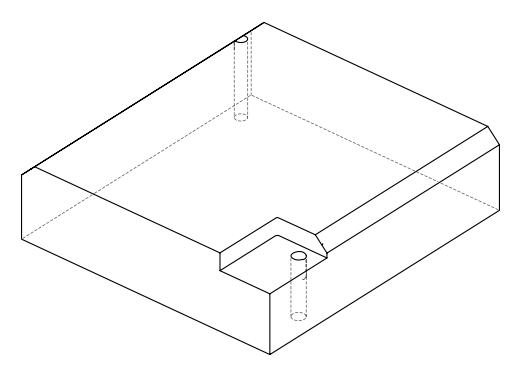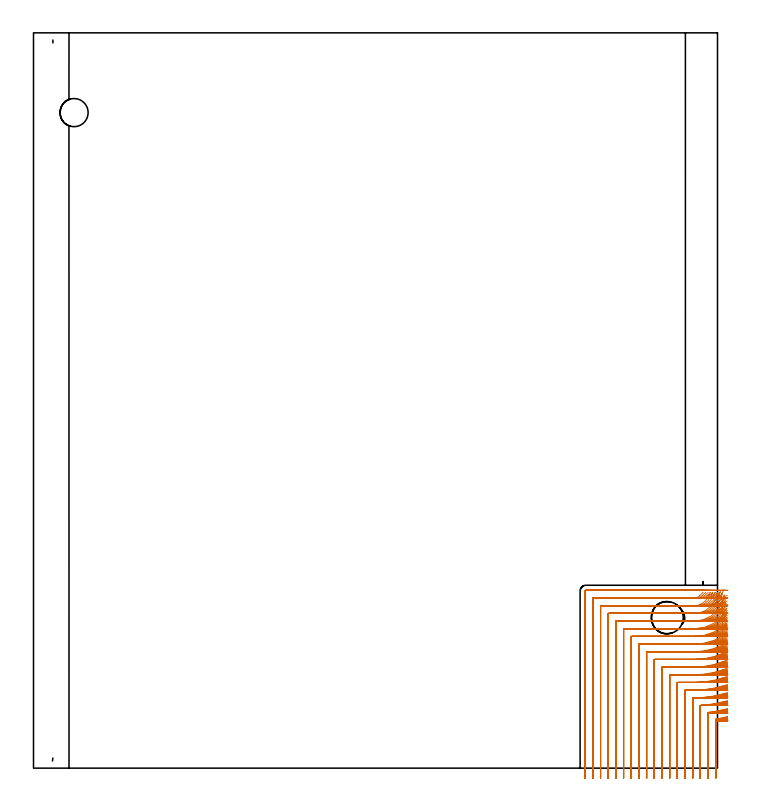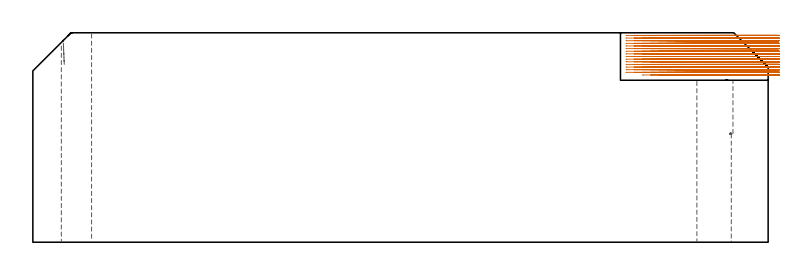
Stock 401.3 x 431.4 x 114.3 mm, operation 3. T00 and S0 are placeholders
(PLAN: 11 operations, 8 tool changes, 134.3 min)
(1 AREA_MILL | FG_CHAMFER_SURFACE | UGT0205_001 | 27.85 min | 93337 mm3)
(2 AREA_MILL_1 | FG_CHAMFER_SURFACE_1 | UGT0205_001 | 18.47 min | 58631 mm3)
(3 MILL_CORNER_NOTCH_RECTANGULAR | CORNER_NOTCH_RECTANGULAR | NXT0201_008 | Follow Part, ap 1.5, ae 75% | 83.98 min | 222568 mm3)
(4 MILL_SLOT_ROUND_PART | SLOT_PARTIAL_ROUND | NXT0201_013 | Follow Part, ap 2.5, ae 75% | 2.01 min | 8068 mm3)
(5 SPOT_DRILL | STEP1HOLE | NXT0321_9005460120000 | 0.03 min | 19 mm3)
(6 SPOT_DRILL_1 | STEP1HOLE_1 | NXT0321_9005460120000 | 0.05 min | 0 mm3)
(7 DRILL_BLIND_HOLE_INTO_CENTER | STEP1HOLE | NXT0301_038 | 0.05 min | 304 mm3)
(8 GUN_DRILL_THROUGH_HOLE | STEP1HOLE | UGT0307_002 | 0.55 min | 2939 mm3)
(9 SPADE_DRILL_TO_ENLARGE_THROUGH_HOLE | STEP1HOLE | UGT0306_007 | 0.49 min | 21007 mm3)
(10 DRILL_THROUGH_HOLE_INTO_CENTER | STEP1HOLE_1 | NXT0301_065 | 0.38 min | 4066 mm3)
(11 DRILL_TO_ENLARGE_THROUGH_HOLE | STEP1HOLE_1 | UGT0301_256 | 0.4 min | 12518 mm3)
(TOOL UGT0205_001 | Chamfer Mill 20 x 3 x 45 deg. | D20 FL50 Z2)
(TOOL NXT0201_008 | ENDMILL 6mm [2P460-0600-NA 1630] | D6 FL26 Z6)
(TOOL NXT0201_013 | ENDMILL 10mm | D10 FL30 Z4)
(TOOL NXT0321_9005460120000 | NC Spot Drill, 142deg, 12mm, Carbide, Uncoated | D12 PA142 FL30 Z2)
(TOOL NXT0301_038 | Carbide Drill 6.7mm [860.1-0670-034A1-MM 2214] | D6.7 PA140 FL53 Z2)
(TOOL UGT0307_002 | Gun Drill 6 mm | D6 PA130 FL24 Z1)
(TOOL UGT0306_007 | Spade Drill 16.5mm | D16.5 PA132 FL10 Z2)
(TOOL NXT0301_065 | Carbide Drill 9.4mm [860.1-0940-075A1-MM 2214] | D9.4 PA140 FL98 Z2)
(TOOL UGT0301_256 | Twist Drill 18.8 mm | D18.8 PA118 FL135 Z2)
(OP 3 MILL_CORNER_NOTCH_RECTANGULAR, part 1 of 2)
G17 G21 G94 G90
T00 M6
G54
G17 G0 G90 X407.228 Y30.296 S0 M3
G43 Z124.3 H1
Z112.861
G94 G1 X404.3 Y29.642 F250.
G2 X400.445 Y28.884 R76.5 F500.
G3 X400.2 Y28.594 R0.3
G1 Y-3.
Y-6. F250.
G0 Z124.3
X407.218 Y34.956
Z112.861
G1 X404.3 Y34.26
G2 X395.96 Y32.785 R72. F500.
G3 X395.7 Y32.493 R0.3
G1 Y-3.
Y-6. F250.
G0 Z124.3
X407.207 Y39.637
Z112.861
G1 X404.3 Y38.895
G2 X391.478 Y36.911 R67.5 F500.
G3 X391.2 Y36.616 R0.3
G1 Y-3.
Y-6. F250.
G0 Z124.3
X407.193 Y44.345
Z112.861
G1 X404.3 Y43.55
G2 X387.613 Y41.3 R63. F500.
G1 X386.995
G3 X386.7 Y41.005 R0.3
G1 Y-3.
Y-6. F250.
G0 Z124.3
X407.175 Y49.086
Z112.861
G1 X404.3 Y48.23
G2 X387.613 Y45.8 R58.5 F500.
G1 X382.495
G3 X382.2 Y45.505 R0.3
G1 Y-3.
Y-6. F250.
G0 Z124.3
X407.153 Y53.87
Z112.861
G1 X404.3 Y52.943
G2 X387.613 Y50.3 R54. F500.
G1 X377.996
G3 X377.7 Y50.004 R0.3
G1 Y-3.
Y-6. F250.
G0 Z124.3
X407.124 Y58.709
Z112.861
G1 X404.3 Y57.697
G2 X387.613 Y54.8 R49.5 F500.
G1 X373.496
G3 X373.2 Y54.504 R0.3
G1 Y-3.
Y-6. F250.
G0 Z124.3
X407.086 Y63.621
Z112.861
G1 X404.3 Y62.508
G2 X387.613 Y59.3 R45. F500.
G1 X368.996
G3 X368.7 Y59.004 R0.3
G1 Y-3.
Y-6. F250.
G0 Z124.3
X407.034 Y68.633
Z112.861
G1 X404.3 Y67.397
G2 X387.613 Y63.8 R40.5 F500.
G1 X364.496
G3 X364.2 Y63.504 R0.3
G1 Y-3.
Y-6. F250.
G0 Z124.3
X406.958 Y73.791
Z112.861
G1 X404.3 Y72.401
G2 X387.613 Y68.3 R36. F500.
G1 X359.996
G3 X359.7 Y68.004 R0.3
G1 Y-3.
Y-6. F250.
G0 Z124.3
X406.844 Y79.172
Z112.861
G1 X404.3 Y77.583
G2 X387.613 Y72.8 R31.5 F500.
G1 X355.496
G3 X355.2 Y72.504 R0.3
G1 Y-3.
Y-6. F250.
G0 Z124.3
X406.658 Y84.928
Z112.861
G1 X404.3 Y83.074
G2 X387.613 Y77.3 R27. F500.
G1 X350.997
G3 X350.7 Y77.003 R0.3
G1 Y-3.
Y-6. F250.
G0 Z124.3
X406.312 Y91.432
Z112.861
G1 X404.3 Y89.207
G2 X387.613 Y81.8 R22.5 F500.
G1 X346.497
G3 X346.2 Y81.503 R0.3
G1 Y-3.
Y-6. F250.
G0 Z124.3
X405.42 Y100.309
Z112.861
G1 X404.291 Y97.529
G2 X387.613 Y86.3 R18. F500.
G1 X341.997
G3 X341.7 Y86.003 R0.3
G1 Y-3.
Y-6. F250.
G0 Z124.3
X401.396 Y103.165
Z112.861
G1 X400.507 Y100.3
G2 X387.613 Y90.8 R13.5 F500.
G1 X337.497
G3 X337.2 Y90.503 R0.3
G1 Y-3.
Y-6. F250.
G0 Z124.3
X397.009 Y102.987
Z112.861
G1 X395.675 Y100.3
G2 X387.613 Y95.3 R9. F500.
G1 X332.997
G3 X332.7 Y95.003 R0.3
G1 Y-3.
Y-6. F250.
G0 Z124.3
X392.9 Y103.161
Z112.861
G1 X390.748 Y101.071
G2 X387.613 Y99.8 R4.5 F500.
G1 X328.497
G3 X328.2 Y99.503 R0.3
G1 Y-3.
Y-6. F250.
G0 Z124.3
X390.613 Y104.3
Z112.861
G1 X387.613
X323.997 F500.
G3 X323.7 Y104.003 R0.3
G1 Y-3.
Y-6. F250.
G0 Z124.3
X407.24 Y29.933
Z111.422
G1 X404.3 Y29.335
G2 X400.45 Y28.654 R76.5 F500.
G3 X400.2 Y28.363 R0.3
G1 Y-3.
Y-6. F250.
G0 Z124.3
X407.232 Y34.568
Z111.422
G1 X404.3 Y33.933
G2 X395.966 Y32.633 R72. F500.
G3 X395.7 Y32.34 R0.3
G1 Y-3.
Y-6. F250.
G0 Z124.3
X407.222 Y39.222
Z111.422
G1 X404.3 Y38.545
G2 X391.484 Y36.844 R67.5 F500.
G3 X391.2 Y36.549 R0.3
G1 Y-3.
Y-6. F250.
G0 Z124.3
X407.211 Y43.899
Z111.422
G1 X404.3 Y43.173
G2 X389.052 Y41.3 R63. F500.
G1 X386.995
G3 X386.7 Y41.005 R0.3
G1 Y-3.
Y-6. F250.
G0 Z124.3
X407.196 Y48.604
Z111.422
G1 X404.3 Y47.822
G2 X389.052 Y45.8 R58.5 F500.
G1 X382.495
G3 X382.2 Y45.505 R0.3
G1 Y-3.
Y-6. F250.
G0 Z124.3
X407.178 Y53.344
Z111.422
G1 X404.3 Y52.497
G2 X389.052 Y50.3 R54. F500.
G1 X377.996
G3 X377.7 Y50.004 R0.3
G1 Y-3.
Y-6. F250.
G0 Z124.3
X407.154 Y58.131
Z111.422
G1 X404.3 Y57.207
G2 X389.052 Y54.8 R49.5 F500.
G1 X373.496
G3 X373.2 Y54.504 R0.3
G1 Y-3.
Y-6. F250.
G0 Z124.3
X407.123 Y62.978
Z111.422
G1 X404.3 Y61.962
G2 X389.052 Y59.3 R45. F500.
G1 X368.996
G3 X368.7 Y59.004 R0.3
G1 Y-3.
Y-6. F250.
G0 Z124.3
X407.079 Y67.909
Z111.422
G1 X404.3 Y66.78
G2 X389.052 Y63.8 R40.5 F500.
G1 X364.496
G3 X364.2 Y63.504 R0.3
G1 Y-3.
Y-6. F250.
G0 Z124.3
X407.018 Y72.959
Z111.422
G1 X404.3 Y71.688
G2 X389.052 Y68.3 R36. F500.
G1 X359.996
G3 X359.7 Y68.004 R0.3
G1 Y-3.
Y-6. F250.
G0 Z124.3
X406.925 Y78.188
Z111.422
G1 X404.3 Y76.736
G2 X389.052 Y72.8 R31.5 F500.
G1 X355.496
G3 X355.2 Y72.504 R0.3
G1 Y-3.
Y-6. F250.
G0 Z124.3
X406.776 Y83.712
Z111.422
G1 X404.3 Y82.017
G2 X389.052 Y77.3 R27. F500.
G1 X350.997
G3 X350.7 Y77.003 R0.3
G1 Y-3.
Y-6. F250.
G0 Z124.3
X406.506 Y89.787
Z111.422
G1 X404.3 Y87.754
G2 X389.052 Y81.8 R22.5 F500.
G1 X346.497
G3 X346.2 Y81.503 R0.3
G1 Y-3.
Y-6. F250.
G0 Z124.3
X405.894 Y97.275
Z111.422
G1 X404.3 Y94.734
G2 X389.052 Y86.3 R18. F500.
G1 X341.997
G3 X341.7 Y86.003 R0.3
G1 Y-3.
Y-6. F250.
G0 Z124.3
X402.829 Y103.095
Z111.422
G1 X401.926 Y100.234
G2 X389.052 Y90.8 R13.5 F500.
G1 X337.497
G3 X337.2 Y90.503 R0.3
G1 Y-3.
Y-6. F250.
G0 Z124.3
X398.448 Y102.987
Z111.422
G1 X397.115 Y100.3
G2 X389.052 Y95.3 R9. F500.
G1 X332.997
G3 X332.7 Y95.003 R0.3
G1 Y-3.
Y-6. F250.
G0 Z124.3
X394.339 Y103.161
Z111.422
G1 X392.187 Y101.071
G2 X389.052 Y99.8 R4.5 F500.
G1 X328.497
G3 X328.2 Y99.503 R0.3
G1 Y-3.
Y-6. F250.
G0 Z124.3
X392.052 Y104.3
Z111.422
G1 X389.052
X323.997 F500.
G3 X323.7 Y104.003 R0.3
G1 Y-3.
Y-6. F250.
G0 Z124.3
X407.251 Y29.597
Z109.983
G1 X404.3 Y29.056
G2 X400.456 Y28.451 R76.5 F500.
G3 X400.2 Y28.16 R0.3
G1 Y-3.
Y-6. F250.
G0 Z124.3
X407.244 Y34.211
Z109.983
G1 X404.3 Y33.636
G2 X395.972 Y32.509 R72. F500.
G3 X395.7 Y32.215 R0.3
G1 Y-3.
Y-6. F250.
G0 Z124.3
X407.237 Y38.84
Z109.983
G1 X404.3 Y38.227
G2 X391.491 Y36.807 R67.5 F500.
G3 X391.2 Y36.512 R0.3
G1 Y-3.
Y-6. F250.
G0 Z124.3
X407.227 Y43.489
Z109.983
G1 X404.3 Y42.831
G2 X390.495 Y41.3 R63. F500.
G1 X386.995
G3 X386.7 Y41.005 R0.3
G1 Y-3.
Y-6. F250.
G0 Z124.3
X407.215 Y48.16
Z109.983
G1 X404.3 Y47.452
G2 X390.495 Y45.8 R58.5 F500.
G1 X382.495
G3 X382.2 Y45.505 R0.3
G1 Y-3.
Y-6. F250.
G0 Z124.3
X407.2 Y52.861
Z109.983
G1 X404.3 Y52.095
G2 X390.495 Y50.3 R54. F500.
G1 X377.996
G3 X377.7 Y50.004 R0.3
G1 Y-3.
Y-6. F250.
G0 Z124.3
X407.181 Y57.601
Z109.983
G1 X404.3 Y56.764
G2 X390.495 Y54.8 R49.5 F500.
G1 X373.496
G3 X373.2 Y54.504 R0.3
G1 Y-3.
Y-6. F250.
G0 Z124.3
X407.155 Y62.39
Z109.983
G1 X404.3 Y61.47
G2 X390.495 Y59.3 R45. F500.
G1 X368.996
G3 X368.7 Y59.004 R0.3
G1 Y-3.
Y-6. F250.
G0 Z124.3
X407.12 Y67.248
Z109.983
G1 X404.3 Y66.226
G2 X390.495 Y63.8 R40.5 F500.
G1 X364.496
G3 X364.2 Y63.504 R0.3
G1 Y-3.
Y-6. F250.
G0 Z124.3
X407.071 Y72.203
Z109.983
G1 X404.3 Y71.052
G2 X390.495 Y68.3 R36. F500.
G1 X359.996
G3 X359.7 Y68.004 R0.3
G1 Y-3.
Y-6. F250.
G0 Z124.3
X406.997 Y77.301
Z109.983
G1 X404.3 Y75.986
G2 X390.495 Y72.8 R31.5 F500.
G1 X355.496
G3 X355.2 Y72.504 R0.3
G1 Y-3.
Y-6. F250.
G0 Z124.3
X406.878 Y82.63
Z109.983
G1 X404.3 Y81.096
G2 X390.495 Y77.3 R27. F500.
G1 X350.997
G3 X350.7 Y77.003 R0.3
G1 Y-3.
Y-6. F250.
G0 Z124.3
X406.669 Y88.374
Z109.983
G1 X404.3 Y86.533
G2 X390.495 Y81.8 R22.5 F500.
G1 X346.497
G3 X346.2 Y81.503 R0.3
G1 Y-3.
Y-6. F250.
G0 Z124.3
X406.225 Y95.05
Z109.983
G1 X404.3 Y92.75
G2 X390.495 Y86.3 R18. F500.
G1 X341.997
G3 X341.7 Y86.003 R0.3
G1 Y-3.
Y-6. F250.
G0 Z124.3
X404.202 Y102.464
Z109.983
G1 X403.168 Y99.648
G2 X390.495 Y90.8 R13.5 F500.
G1 X337.497
G3 X337.2 Y90.503 R0.3
G1 Y-3.
Y-6. F250.
G0 Z124.3
X399.89 Y102.987
Z109.983
G1 X398.557 Y100.3
G2 X390.495 Y95.3 R9. F500.
G1 X332.997
G3 X332.7 Y95.003 R0.3
G1 Y-3.
Y-6. F250.
G0 Z124.3
X395.781 Y103.159
Z109.983
G1 X393.628 Y101.07
G2 X390.495 Y99.8 R4.5 F500.
G1 X328.497
G3 X328.2 Y99.503 R0.3
G1 Y-3.
Y-6. F250.
G0 Z124.3
X393.495 Y104.3
Z109.983
G1 X390.495
X323.997 F500.
G3 X323.7 Y104.003 R0.3
G1 Y-3.
Y-6. F250.
G0 Z124.3
X407.261 Y29.292
Z108.544
G1 X404.3 Y28.807
G2 X400.461 Y28.277 R76.5 F500.
G3 X400.2 Y27.985 R0.3
G1 Y-3.
Y-6. F250.
G0 Z124.3
X407.255 Y33.886
Z108.544
G1 X404.3 Y33.371
G2 X395.978 Y32.414 R72. F500.
G3 X395.7 Y32.12 R0.3
G1 Y-3.
Y-6. F250.
G0 Z124.3
X407.249 Y38.493
Z108.544
G1 X404.3 Y37.943
G2 X391.93 Y36.8 R67.5 F500.
G1 X391.495
G3 X391.2 Y36.505 R0.3
G1 Y-3.
Y-6. F250.
G0 Z124.3
X407.242 Y43.115
Z108.544
G1 X404.3 Y42.526
G2 X391.93 Y41.3 R63. F500.
G1 X386.995
G3 X386.7 Y41.005 R0.3
G1 Y-3.
Y-6. F250.
G0 Z124.3
X407.232 Y47.757
Z108.544
G1 X404.3 Y47.123
G2 X391.93 Y45.8 R58.5 F500.
G1 X382.495
G3 X382.2 Y45.505 R0.3
G1 Y-3.
Y-6. F250.
G0 Z124.3
X407.22 Y52.423
Z108.544
G1 X404.3 Y51.736
G2 X391.93 Y50.3 R54. F500.
G1 X377.996
G3 X377.7 Y50.004 R0.3
G1 Y-3.
Y-6. F250.
G0 Z124.3
X407.205 Y57.12
Z108.544
G1 X404.3 Y56.37
G2 X391.93 Y54.8 R49.5 F500.
G1 X373.496
G3 X373.2 Y54.504 R0.3
G1 Y-3.
Y-6. F250.
G0 Z124.3
X407.184 Y61.858
Z108.544
G1 X404.3 Y61.033
G2 X391.93 Y59.3 R45. F500.
G1 X368.996
G3 X368.7 Y59.004 R0.3
G1 Y-3.
Y-6. F250.
G0 Z124.3
X407.157 Y66.651
Z108.544
G1 X404.3 Y65.735
G2 X391.93 Y63.8 R40.5 F500.
G1 X364.496
G3 X364.2 Y63.504 R0.3
G1 Y-3.
Y-6. F250.
G0 Z124.3
X407.117 Y71.523
Z108.544
G1 X404.3 Y70.492
G2 X391.93 Y68.3 R36. F500.
G1 X359.996
G3 X359.7 Y68.004 R0.3
G1 Y-3.
Y-6. F250.
G0 Z124.3
X407.059 Y76.508
Z108.544
G1 X404.3 Y75.33
G2 X391.93 Y72.8 R31.5 F500.
G1 X355.496
G3 X355.2 Y72.504 R0.3
G1 Y-3.
Y-6. F250.
G0 Z124.3
X406.967 Y81.675
Z108.544
G1 X404.3 Y80.3
G2 X391.93 Y77.3 R27. F500.
G1 X350.997
G3 X350.7 Y77.003 R0.3
G1 Y-3.
Y-6. F250.
G0 Z124.3
X406.806 Y87.155
Z108.544
G1 X404.3 Y85.505
G2 X391.93 Y81.8 R22.5 F500.
G1 X346.497
G3 X346.2 Y81.503 R0.3
G1 Y-3.
Y-6. F250.
G0 Z124.3
X406.479 Y93.285
Z108.544
G1 X404.3 Y91.224
G2 X391.93 Y86.3 R18. F500.
G1 X341.997
G3 X341.7 Y86.003 R0.3
G1 Y-3.
Y-6. F250.
G0 Z124.3
X405.389 Y101.121
Z108.544
G1 X404.083 Y98.421
G2 X391.93 Y90.8 R13.5 F500.
G1 X337.497
G3 X337.2 Y90.503 R0.3
G1 Y-3.
Y-6. F250.
G0 Z124.3
X401.326 Y102.987
Z108.544
G1 X399.993 Y100.3
G2 X391.93 Y95.3 R9. F500.
G1 X332.997
G3 X332.7 Y95.003 R0.3
G1 Y-3.
Y-6. F250.
G0 Z124.3
X397.217 Y103.16
Z108.544
G1 X395.064 Y101.071
G2 X391.93 Y99.8 R4.5 F500.
G1 X328.497
G3 X328.2 Y99.503 R0.3
G1 Y-3.
Y-6. F250.
G0 Z124.3
X394.93 Y104.3
Z108.544
G1 X391.93
X323.997 F500.
G3 X323.7 Y104.003 R0.3
G1 Y-3.
Y-6. F250.
G0 Z124.3
X407.269 Y29.014
Z107.105
G1 X404.3 Y28.585
G2 X400.467 Y28.13 R76.5 F500.
G3 X400.2 Y27.837 R0.3
G1 Y-3.
Y-6. F250.
G0 Z124.3
X407.265 Y33.59
Z107.105
G1 X404.3 Y33.135
G2 X395.984 Y32.348 R72. F500.
G3 X395.7 Y32.053 R0.3
G1 Y-3.
Y-6. F250.
G0 Z124.3
X407.26 Y38.177
Z107.105
G1 X404.3 Y37.691
G2 X393.369 Y36.8 R67.5 F500.
G1 X391.495
G3 X391.2 Y36.505 R0.3
G1 Y-3.
Y-6. F250.
G0 Z124.3
X407.255 Y42.776
Z107.105
G1 X404.3 Y42.256
G2 X393.369 Y41.3 R63. F500.
G1 X386.995
G3 X386.7 Y41.005 R0.3
G1 Y-3.
Y-6. F250.
G0 Z124.3
X407.247 Y47.391
Z107.105
G1 X404.3 Y46.83
G2 X393.369 Y45.8 R58.5 F500.
G1 X382.495
G3 X382.2 Y45.505 R0.3
G1 Y-3.
Y-6. F250.
G0 Z124.3
X407.238 Y52.025
Z107.105
G1 X404.3 Y51.418
G2 X393.369 Y50.3 R54. F500.
G1 X377.996
G3 X377.7 Y50.004 R0.3
G1 Y-3.
Y-6. F250.
G0 Z124.3
X407.226 Y56.685
Z107.105
G1 X404.3 Y56.022
G2 X393.369 Y54.8 R49.5 F500.
G1 X373.496
G3 X373.2 Y54.504 R0.3
G1 Y-3.
Y-6. F250.
G0 Z124.3
X407.21 Y61.377
Z107.105
G1 X404.3 Y60.648
G2 X393.369 Y59.3 R45. F500.
G1 X368.996
G3 X368.7 Y59.004 R0.3
G1 Y-3.
Y-6. F250.
G0 Z124.3
X407.189 Y66.113
Z107.105
G1 X404.3 Y65.303
G2 X393.369 Y63.8 R40.5 F500.
G1 X364.496
G3 X364.2 Y63.504 R0.3
G1 Y-3.
Y-6. F250.
G0 Z124.3
X407.158 Y70.911
Z107.105
G1 X404.3 Y70.
G2 X393.369 Y68.3 R36. F500.
G1 X359.996
G3 X359.7 Y68.004 R0.3
G1 Y-3.
Y-6. F250.
G0 Z124.3
X407.114 Y75.798
Z107.105
G1 X404.3 Y74.757
G2 X393.369 Y72.8 R31.5 F500.
G1 X355.496
G3 X355.2 Y72.504 R0.3
G1 Y-3.
Y-6. F250.
G0 Z124.3
X407.043 Y80.826
Z107.105
G1 X404.3 Y79.612
G2 X393.369 Y77.3 R27. F500.
G1 X350.997
G3 X350.7 Y77.003 R0.3
G1 Y-3.
Y-6. F250.
G0 Z124.3
X406.922 Y86.091
Z107.105
G1 X404.3 Y84.634
G2 X393.369 Y81.8 R22.5 F500.
G1 X346.497
G3 X346.2 Y81.503 R0.3
G1 Y-3.
Y-6. F250.
G0 Z124.3
X406.683 Y91.821
Z107.105
G1 X404.3 Y89.999
G2 X393.369 Y86.3 R18. F500.
G1 X341.997
G3 X341.7 Y86.003 R0.3
G1 Y-3.
Y-6. F250.
G0 Z124.3
X406.061 Y98.807
Z107.105
G1 X404.3 Y96.378
G2 X393.369 Y90.8 R13.5 F500.
G1 X337.497
G3 X337.2 Y90.503 R0.3
G1 Y-3.
Y-6. F250.
G0 Z124.3
X402.764 Y102.984
Z107.105
G1 X401.43 Y100.297
G2 X393.369 Y95.3 R9. F500.
G1 X332.997
G3 X332.7 Y95.003 R0.3
G1 Y-3.
Y-6. F250.
G0 Z124.3
X398.656 Y103.16
Z107.105
G1 X396.503 Y101.071
G2 X393.369 Y99.8 R4.5 F500.
G1 X328.497
G3 X328.2 Y99.503 R0.3
G1 Y-3.
Y-6. F250.
G0 Z124.3
X396.369 Y104.3
Z107.105
G1 X393.369
X323.997 F500.
G3 X323.7 Y104.003 R0.3
G1 Y-3.
Y-6. F250.
G0 Z124.3
X407.277 Y28.763
Z105.667
G1 X404.3 Y28.391
G2 X400.473 Y28.01 R76.5 F500.
G3 X400.2 Y27.716 R0.3
G1 Y-3.
Y-6. F250.
G0 Z124.3
X407.274 Y33.323
Z105.667
G1 X404.3 Y32.928
G2 X395.99 Y32.31 R72. F500.
G3 X395.7 Y32.015 R0.3
G1 Y-3.
Y-6. F250.
G0 Z124.3
X407.27 Y37.892
Z105.667
G1 X404.3 Y37.47
G2 X394.812 Y36.8 R67.5 F500.
G1 X391.495
G3 X391.2 Y36.505 R0.3
G1 Y-3.
Y-6. F250.
G0 Z124.3
X407.266 Y42.47
Z105.667
G1 X404.3 Y42.019
G2 X394.812 Y41.3 R63. F500.
G1 X386.995
G3 X386.7 Y41.005 R0.3
G1 Y-3.
Y-6. F250.
G0 Z124.3
X407.26 Y47.061
Z105.667
G1 X404.3 Y46.575
G2 X394.812 Y45.8 R58.5 F500.
G1 X382.495
G3 X382.2 Y45.505 R0.3
G1 Y-3.
Y-6. F250.
G0 Z124.3
X407.253 Y51.667
Z105.667
G1 X404.3 Y51.14
G2 X394.812 Y50.3 R54. F500.
G1 X377.996
G3 X377.7 Y50.004 R0.3
G1 Y-3.
Y-6. F250.
G0 Z124.3
X407.244 Y56.293
Z105.667
G1 X404.3 Y55.718
G2 X394.812 Y54.8 R49.5 F500.
G1 X373.496
G3 X373.2 Y54.504 R0.3
G1 Y-3.
Y-6. F250.
G0 Z124.3
X407.233 Y60.944
Z105.667
G1 X404.3 Y60.312
G2 X394.812 Y59.3 R45. F500.
G1 X368.996
G3 X368.7 Y59.004 R0.3
G1 Y-3.
Y-6. F250.
G0 Z124.3
X407.217 Y65.63
Z105.667
G1 X404.3 Y64.927
G2 X394.812 Y63.8 R40.5 F500.
G1 X364.496
G3 X364.2 Y63.504 R0.3
G1 Y-3.
Y-6. F250.
G0 Z124.3
X407.194 Y70.363
Z105.667
G1 X404.3 Y69.573
G2 X394.812 Y68.3 R36. F500.
G1 X359.996
G3 X359.7 Y68.004 R0.3
G1 Y-3.
Y-6. F250.
G0 Z124.3
X407.161 Y75.166
Z105.667
G1 X404.3 Y74.263
G2 X394.812 Y72.8 R31.5 F500.
G1 X355.496
G3 X355.2 Y72.504 R0.3
G1 Y-3.
Y-6. F250.
G0 Z124.3
X407.109 Y80.076
Z105.667
G1 X404.3 Y79.022
G2 X394.812 Y77.3 R27. F500.
G1 X350.997
G3 X350.7 Y77.003 R0.3
G1 Y-3.
Y-6. F250.
G0 Z124.3
X407.02 Y85.163
Z105.667
G1 X404.3 Y83.898
G2 X394.812 Y81.8 R22.5 F500.
G1 X346.497
G3 X346.2 Y81.503 R0.3
G1 Y-3.
Y-6. F250.
G0 Z124.3
X406.849 Y90.585
Z105.667
G1 X404.3 Y89.004
G2 X394.812 Y86.3 R18. F500.
G1 X341.997
G3 X341.7 Y86.003 R0.3
G1 Y-3.
Y-6. F250.
G0 Z124.3
X406.434 Y96.805
Z105.667
G1 X404.3 Y94.696
G2 X394.812 Y90.8 R13.5 F500.
G1 X337.497
G3 X337.2 Y90.503 R0.3
G1 Y-3.
Y-6. F250.
G0 Z124.3
X404.142 Y102.584
Z105.667
G1 X402.694 Y99.956
G2 X394.812 Y95.3 R9. F500.
G1 X332.997
G3 X332.7 Y95.003 R0.3
G1 Y-3.
Y-6. F250.
G0 Z124.3
X400.099 Y103.158
Z105.667
G1 X397.945 Y101.07
G2 X394.812 Y99.8 R4.5 F500.
G1 X328.497
G3 X328.2 Y99.503 R0.3
G1 Y-3.
Y-6. F250.
G0 Z124.3
X397.812 Y104.3
Z105.667
G1 X394.812
X323.997 F500.
G3 X323.7 Y104.003 R0.3
G1 Y-3.
Y-6. F250.
G0 Z124.3
X407.283 Y28.54
Z104.228
G1 X404.3 Y28.224
G2 X400.478 Y27.917 R76.5 F500.
G3 X400.2 Y27.623 R0.3
G1 Y-3.
Y-6. F250.
G0 Z124.3
X407.281 Y33.086
Z104.228
G1 X404.3 Y32.751
G2 X396.255 Y32.3 R72. F500.
G1 X395.995
G3 X395.7 Y32.005 R0.3
G1 Y-3.
Y-6. F250.
G0 Z124.3
X407.279 Y37.639
Z104.228
G1 X404.3 Y37.281
G2 X396.255 Y36.8 R67.5 F500.
G1 X391.495
G3 X391.2 Y36.505 R0.3
G1 Y-3.
Y-6. F250.
G0 Z124.3
X407.275 Y42.199
Z104.228
G1 X404.3 Y41.816
G2 X396.255 Y41.3 R63. F500.
G1 X386.995
G3 X386.7 Y41.005 R0.3
G1 Y-3.
Y-6. F250.
G0 Z124.3
X407.272 Y46.768
Z104.228
G1 X404.3 Y46.356
G2 X396.255 Y45.8 R58.5 F500.
G1 X382.495
G3 X382.2 Y45.505 R0.3
G1 Y-3.
Y-6. F250.
G0 Z124.3
X407.267 Y51.35
Z104.228
G1 X404.3 Y50.903
G2 X396.255 Y50.3 R54. F500.
G1 X377.996
G3 X377.7 Y50.004 R0.3
G1 Y-3.
Y-6. F250.
G0 Z124.3
X407.26 Y55.946
Z104.228
G1 X404.3 Y55.458
G2 X396.255 Y54.8 R49.5 F500.
G1 X373.496
G3 X373.2 Y54.504 R0.3
G1 Y-3.
Y-6. F250.
G0 Z124.3
X407.252 Y60.561
Z104.228
G1 X404.3 Y60.025
G2 X396.255 Y59.3 R45. F500.
G1 X368.996
G3 X368.7 Y59.004 R0.3
G1 Y-3.
Y-6. F250.
G0 Z124.3
X407.24 Y65.203
Z104.228
G1 X404.3 Y64.607
G2 X396.255 Y63.8 R40.5 F500.
G1 X364.496
G3 X364.2 Y63.504 R0.3
G1 Y-3.
Y-6. F250.
G0 Z124.3
X407.224 Y69.881
Z104.228
G1 X404.3 Y69.21
G2 X396.255 Y68.3 R36. F500.
G1 X359.996
G3 X359.7 Y68.004 R0.3
G1 Y-3.
Y-6. F250.
G0 Z124.3
X407.201 Y74.611
Z104.228
G1 X404.3 Y73.845
G2 X396.255 Y72.8 R31.5 F500.
G1 X355.496
G3 X355.2 Y72.504 R0.3
G1 Y-3.
Y-6. F250.
G0 Z124.3
X407.164 Y79.42
Z104.228
G1 X404.3 Y78.526
G2 X396.255 Y77.3 R27. F500.
G1 X350.997
G3 X350.7 Y77.003 R0.3
G1 Y-3.
Y-6. F250.
G0 Z124.3
X407.102 Y84.36
Z104.228
G1 X404.3 Y83.287
G2 X396.255 Y81.8 R22.5 F500.
G1 X346.497
G3 X346.2 Y81.503 R0.3
G1 Y-3.
Y-6. F250.
G0 Z124.3
X406.984 Y89.539
Z104.228
G1 X404.3 Y88.198
G2 X396.255 Y86.3 R18. F500.
G1 X341.997
G3 X341.7 Y86.003 R0.3
G1 Y-3.
Y-6. F250.
G0 Z124.3
X406.709 Y95.247
Z104.228
G1 X404.3 Y93.459
G2 X396.255 Y90.8 R13.5 F500.
G1 X337.497
G3 X337.2 Y90.503 R0.3
G1 Y-3.
Y-6. F250.
G0 Z124.3
X405.375 Y101.689
Z104.228
G1 X403.68 Y99.214
G2 X396.255 Y95.3 R9. F500.
G1 X332.997
G3 X332.7 Y95.003 R0.3
G1 Y-3.
Y-6. F250.
G0 Z124.3
X401.542 Y103.164
Z104.228
G1 X399.391 Y101.073
G2 X396.255 Y99.8 R4.5 F500.
G1 X328.497
G3 X328.2 Y99.503 R0.3
G1 Y-3.
Y-6. F250.
G0 Z124.3
X399.255 Y104.3
Z104.228
G1 X396.255
X323.997 F500.
G3 X323.7 Y104.003 R0.3
G1 Y-3.
Y-6. F250.
G0 Z124.3
X407.289 Y28.323
Z102.789
G1 X404.3 Y28.071
G2 X400.484 Y27.845 R76.5 F500.
G3 X400.2 Y27.55 R0.3
G1 Y-3.
Y-6. F250.
G0 Z124.3
X407.288 Y32.856
Z102.789
G1 X404.3 Y32.588
G2 X397.865 Y32.3 R72. F500.
G1 X395.995
G3 X395.7 Y32.005 R0.3
G1 Y-3.
Y-6. F250.
G0 Z124.3
X407.286 Y37.393
Z102.789
G1 X404.3 Y37.107
G2 X397.865 Y36.8 R67.5 F500.
G1 X391.495
G3 X391.2 Y36.505 R0.3
G1 Y-3.
Y-6. F250.
G0 Z124.3
X407.284 Y41.936
Z102.789
G1 X404.3 Y41.629
G2 X397.865 Y41.3 R63. F500.
G1 X386.995
G3 X386.7 Y41.005 R0.3
G1 Y-3.
Y-6. F250.
G0 Z124.3
X407.282 Y46.485
Z102.789
G1 X404.3 Y46.155
G2 X397.865 Y45.8 R58.5 F500.
G1 X382.495
G3 X382.2 Y45.505 R0.3
G1 Y-3.
Y-6. F250.
G0 Z124.3
X407.279 Y51.042
Z102.789
G1 X404.3 Y50.685
G2 X397.865 Y50.3 R54. F500.
G1 X377.996
G3 X377.7 Y50.004 R0.3
G1 Y-3.
Y-6. F250.
G0 Z124.3
X407.275 Y55.61
Z102.789
G1 X404.3 Y55.22
G2 X397.865 Y54.8 R49.5 F500.
G1 X373.496
G3 X373.2 Y54.504 R0.3
G1 Y-3.
Y-6. F250.
G0 Z124.3
X407.269 Y60.191
Z102.789
G1 X404.3 Y59.762
G2 X397.865 Y59.3 R45. F500.
G1 X368.996
G3 X368.7 Y59.004 R0.3
G1 Y-3.
Y-6. F250.
G0 Z124.3
X407.262 Y64.791
Z102.789
G1 X404.3 Y64.314
G2 X397.865 Y63.8 R40.5 F500.
G1 X364.496
G3 X364.2 Y63.504 R0.3
G1 Y-3.
Y-6. F250.
G0 Z124.3
X407.252 Y69.416
Z102.789
G1 X404.3 Y68.88
G2 X397.865 Y68.3 R36. F500.
G1 X359.996
G3 X359.7 Y68.004 R0.3
G1 Y-3.
Y-6. F250.
G0 Z124.3
X407.237 Y74.077
Z102.789
G1 X404.3 Y73.464
G2 X397.865 Y72.8 R31.5 F500.
G1 X355.496
G3 X355.2 Y72.504 R0.3
G1 Y-3.
Y-6. F250.
G0 Z124.3
X407.214 Y78.793
Z102.789
G1 X404.3 Y78.078
G2 X397.865 Y77.3 R27. F500.
G1 X350.997
G3 X350.7 Y77.003 R0.3
G1 Y-3.
Y-6. F250.
G0 Z124.3
X407.175 Y83.598
Z102.789
G1 X404.3 Y82.74
G2 X397.865 Y81.8 R22.5 F500.
G1 X346.497
G3 X346.2 Y81.503 R0.3
G1 Y-3.
Y-6. F250.
G0 Z124.3
X407.102 Y88.562
Z102.789
G1 X404.3 Y87.489
G2 X397.865 Y86.3 R18. F500.
G1 X341.997
G3 X341.7 Y86.003 R0.3
G1 Y-3.
Y-6. F250.
G0 Z124.3
X406.937 Y93.862
Z102.789
G1 X404.3 Y92.432
G2 X397.865 Y90.8 R13.5 F500.
G1 X337.497
G3 X337.2 Y90.503 R0.3
G1 Y-3.
Y-6. F250.
G0 Z124.3
X406.397 Y100.153
Z102.789
G1 X404.3 Y98.008
G2 X397.865 Y95.3 R9. F500.
G1 X332.997
G3 X332.7 Y95.003 R0.3
G1 Y-3.
Y-6. F250.
G0 Z124.3
X403.27 Y104.1
Z102.789
G1 X401.514 Y101.667
G2 X397.865 Y99.8 R4.5 F500.
G1 X328.497
G3 X328.2 Y99.503 R0.3
G1 Y-3.
Y-6. F250.
G0 Z124.3
X400.865 Y104.3
Z102.789
G1 X397.865
X323.997 F500.
G3 X323.7 Y104.003 R0.3
G1 Y-3.
Y-6. F250.
G0 Z124.3
X407.295 Y28.12
Z101.35
G1 X404.3 Y27.939
G2 X400.492 Y27.804 R76.5 F500.
G3 X400.2 Y27.51 R0.3
G1 Y-3.
Y-6. F250.
G0 Z124.3
X407.294 Y32.64
Z101.35
G1 X404.3 Y32.448
G2 X399.686 Y32.3 R72. F500.
G1 X395.995
G3 X395.7 Y32.005 R0.3
G1 Y-3.
Y-6. F250.
G0 Z124.3
X407.293 Y37.163
Z101.35
G1 X404.3 Y36.958
G2 X399.686 Y36.8 R67.5 F500.
G1 X391.495
G3 X391.2 Y36.505 R0.3
G1 Y-3.
Y-6. F250.
G0 Z124.3
X407.292 Y41.689
Z101.35
G1 X404.3 Y41.469
G2 X399.686 Y41.3 R63. F500.
G1 X386.995
G3 X386.7 Y41.005 R0.3
G1 Y-3.
Y-6. F250.
G0 Z124.3
X407.291 Y46.219
Z101.35
G1 X404.3 Y45.982
G2 X399.686 Y45.8 R58.5 F500.
G1 X382.495
G3 X382.2 Y45.505 R0.3
G1 Y-3.
Y-6. F250.
G0 Z124.3
X407.289 Y50.754
Z101.35
G1 X404.3 Y50.497
G2 X399.686 Y50.3 R54. F500.
G1 X377.996
G3 X377.7 Y50.004 R0.3
G1 Y-3.
Y-6. F250.
G0 Z124.3
X407.287 Y55.295
Z101.35
G1 X404.3 Y55.015
G2 X399.686 Y54.8 R49.5 F500.
G1 X373.496
G3 X373.2 Y54.504 R0.3
G1 Y-3.
Y-6. F250.
G0 Z124.3
X407.284 Y59.845
Z101.35
G1 X404.3 Y59.537
G2 X399.686 Y59.3 R45. F500.
G1 X368.996
G3 X368.7 Y59.004 R0.3
G1 Y-3.
Y-6. F250.
G0 Z124.3
X407.28 Y64.405
Z101.35
G1 X404.3 Y64.064
G2 X399.686 Y63.8 R40.5 F500.
G1 X364.496
G3 X364.2 Y63.504 R0.3
G1 Y-3.
Y-6. F250.
G0 Z124.3
X407.275 Y68.981
Z101.35
G1 X404.3 Y68.597
G2 X399.686 Y68.3 R36. F500.
G1 X359.996
G3 X359.7 Y68.004 R0.3
G1 Y-3.
Y-6. F250.
G0 Z124.3
X407.268 Y73.579
Z101.35
G1 X404.3 Y73.14
G2 X399.686 Y72.8 R31.5 F500.
G1 X355.496
G3 X355.2 Y72.504 R0.3
G1 Y-3.
Y-6. F250.
G0 Z124.3
X407.256 Y78.21
Z101.35
G1 X404.3 Y77.697
G2 X399.686 Y77.3 R27. F500.
G1 X350.997
G3 X350.7 Y77.003 R0.3
G1 Y-3.
Y-6. F250.
G0 Z124.3
X407.236 Y82.893
Z101.35
G1 X404.3 Y82.278
G2 X399.686 Y81.8 R22.5 F500.
G1 X346.497
G3 X346.2 Y81.503 R0.3
G1 Y-3.
Y-6. F250.
G0 Z124.3
X407.2 Y87.67
Z101.35
G1 X404.3 Y86.901
G2 X399.686 Y86.3 R18. F500.
G1 X341.997
G3 X341.7 Y86.003 R0.3
G1 Y-3.
Y-6. F250.
G0 Z124.3
X407.119 Y92.638
Z101.35
G1 X404.3 Y91.613
G2 X399.686 Y90.8 R13.5 F500.
G1 X337.497
G3 X337.2 Y90.503 R0.3
G1 Y-3.
Y-6. F250.
G0 Z124.3
X406.876 Y98.11
Z101.35
G1 X404.3 Y96.572
G2 X399.686 Y95.3 R9. F500.
G1 X332.997
G3 X332.7 Y95.003 R0.3
G1 Y-3.
Y-6. F250.
G0 Z124.3
X405.085 Y104.625
Z101.35
G1 X403.574 Y102.034
G2 X399.686 Y99.8 R4.5 F500.
G1 X328.497
G3 X328.2 Y99.503 R0.3
G1 Y-3.
Y-6. F250.
G0 Z124.3
X402.686 Y104.3
Z101.35
G1 X399.686
X323.997 F500.
G3 X323.7 Y104.003 R0.3
G1 Y-3.
Y-6. F250.
G0 Z124.3
X407.299 Y27.892
Z99.911
G1 X404.3 Y27.821
G2 X402.502 Y27.8 R76.5 F500.
G1 X400.495
G3 X400.2 Y27.505 R0.3
G1 Y-3.
Y-6. F250.
G0 Z124.3
X407.299 Y32.397
Z99.911
G1 X404.3 Y32.322
G2 X402.502 Y32.3 R72. F500.
G1 X395.995
G3 X395.7 Y32.005 R0.3
G1 Y-3.
Y-6. F250.
G0 Z124.3
X407.299 Y36.904
Z99.911
G1 X404.3 Y36.824
G2 X402.502 Y36.8 R67.5 F500.
G1 X391.495
G3 X391.2 Y36.505 R0.3
G1 Y-3.
Y-6. F250.
G0 Z124.3
X407.299 Y41.411
Z99.911
G1 X404.3 Y41.326
G2 X402.502 Y41.3 R63. F500.
G1 X386.995
G3 X386.7 Y41.005 R0.3
G1 Y-3.
Y-6. F250.
G0 Z124.3
X407.299 Y45.92
Z99.911
G1 X404.3 Y45.828
G2 X402.502 Y45.8 R58.5 F500.
G1 X382.495
G3 X382.2 Y45.505 R0.3
G1 Y-3.
Y-6. F250.
G0 Z124.3
X407.298 Y50.43
Z99.911
G1 X404.3 Y50.33
G2 X402.502 Y50.3 R54. F500.
G1 X377.996
G3 X377.7 Y50.004 R0.3
G1 Y-3.
Y-6. F250.
G0 Z124.3
X407.298 Y54.942
Z99.911
G1 X404.3 Y54.833
G2 X402.502 Y54.8 R49.5 F500.
G1 X373.496
G3 X373.2 Y54.504 R0.3
G1 Y-3.
Y-6. F250.
G0 Z124.3
X407.298 Y59.456
Z99.911
G1 X404.3 Y59.336
G2 X402.502 Y59.3 R45. F500.
G1 X368.996
G3 X368.7 Y59.004 R0.3
G1 Y-3.
Y-6. F250.
G0 Z124.3
X407.297 Y63.973
Z99.911
G1 X404.3 Y63.84
G2 X402.502 Y63.8 R40.5 F500.
G1 X364.496
G3 X364.2 Y63.504 R0.3
G1 Y-3.
Y-6. F250.
G0 Z124.3
X407.296 Y68.495
Z99.911
G1 X404.3 Y68.345
G2 X402.502 Y68.3 R36. F500.
G1 X359.996
G3 X359.7 Y68.004 R0.3
G1 Y-3.
Y-6. F250.
G0 Z124.3
X407.295 Y73.023
Z99.911
G1 X404.3 Y72.851
G2 X402.502 Y72.8 R31.5 F500.
G1 X355.496
G3 X355.2 Y72.504 R0.3
G1 Y-3.
Y-6. F250.
G0 Z124.3
X407.293 Y77.56
Z99.911
G1 X404.3 Y77.36
G2 X402.502 Y77.3 R27. F500.
G1 X350.997
G3 X350.7 Y77.003 R0.3
G1 Y-3.
Y-6. F250.
G0 Z124.3
X407.29 Y82.112
Z99.911
G1 X404.3 Y81.872
G2 X402.502 Y81.8 R22.5 F500.
G1 X346.497
G3 X346.2 Y81.503 R0.3
G1 Y-3.
Y-6. F250.
G0 Z124.3
X407.285 Y86.69
Z99.911
G1 X404.3 Y86.39
G2 X402.502 Y86.3 R18. F500.
G1 X341.997
G3 X341.7 Y86.003 R0.3
G1 Y-3.
Y-6. F250.
G0 Z124.3
X407.273 Y91.32
Z99.911
G1 X404.3 Y90.92
G2 X402.502 Y90.8 R13.5 F500.
G1 X337.497
G3 X337.2 Y90.503 R0.3
G1 Y-3.
Y-6. F250.
G0 Z124.3
X407.24 Y96.081
Z99.911
G1 X404.3 Y95.481
G2 X402.502 Y95.3 R9. F500.
G1 X332.997
G3 X332.7 Y95.003 R0.3
G1 Y-3.
Y-6. F250.
G0 Z124.3
X407.05 Y101.373
Z99.911
G1 X404.3 Y100.175
G2 X402.502 Y99.8 R4.5 F500.
G1 X328.497
G3 X328.2 Y99.503 R0.3
G1 Y-3.
Y-6. F250.
G0 Z124.3
X405.502 Y104.3
Z99.911
G1 X402.502
X323.997 F500.
G3 X323.7 Y104.003 R0.3
G1 Y-3.
Y-6. F250.
G0 Z124.3
X407.3 Y27.811
Z98.472
G1 X404.3 Y27.801
X404.02 Y27.8 F500.
X400.495
G3 X400.2 Y27.505 R0.3
G1 Y-3.
Y-6. F250.
G0 Z124.3
X407.3 Y32.312
Z98.472
G1 X404.3 Y32.301
X404.02 Y32.3 F500.
X395.995
G3 X395.7 Y32.005 R0.3
G1 Y-3.
Y-6. F250.
G0 Z124.3
X407.3 Y36.813
Z98.472
G1 X404.3 Y36.801
X404.02 Y36.8 F500.
X391.495
G3 X391.2 Y36.505 R0.3
G1 Y-3.
Y-6. F250.
G0 Z124.3
X407.3 Y41.314
Z98.472
G1 X404.3 Y41.301
X404.02 Y41.3 F500.
X386.995
G3 X386.7 Y41.005 R0.3
G1 Y-3.
Y-6. F250.
G0 Z124.3
X407.3 Y45.815
Z98.472
G1 X404.3 Y45.801
X404.02 Y45.8 F500.
X382.495
G3 X382.2 Y45.505 R0.3
G1 Y-3.
Y-6. F250.
G0 Z124.3
X407.3 Y50.316
Z98.472
G1 X404.3 Y50.301
X404.02 Y50.3 F500.
X377.996
G3 X377.7 Y50.004 R0.3
G1 Y-3.
Y-6. F250.
G0 Z124.3
X407.3 Y54.818
Z98.472
G1 X404.3 Y54.801
X404.02 Y54.8 F500.
X373.496
G3 X373.2 Y54.504 R0.3
G1 Y-3.
Y-6. F250.
G0 Z124.3
X407.3 Y59.32
Z98.472
G1 X404.3 Y59.301
X404.02 Y59.3 F500.
X368.996
G3 X368.7 Y59.004 R0.3
G1 Y-3.
Y-6. F250.
G0 Z124.3
X407.3 Y63.822
Z98.472
G1 X404.3 Y63.801
X404.02 Y63.8 F500.
X364.496
G3 X364.2 Y63.504 R0.3
G1 Y-3.
Y-6. F250.
G0 Z124.3
X407.3 Y68.324
Z98.472
G1 X404.3 Y68.301
G2 X404.02 Y68.3 R36. F500.
G1 X359.996
G3 X359.7 Y68.004 R0.3
G1 Y-3.
Y-6. F250.
G0 Z124.3
X407.3 Y72.828
Z98.472
G1 X404.3 Y72.801
G2 X404.02 Y72.8 R31.5 F500.
G1 X355.496
G3 X355.2 Y72.504 R0.3
G1 Y-3.
Y-6. F250.
G0 Z124.3
X407.3 Y77.333
Z98.472
G1 X404.3 Y77.301
G2 X404.02 Y77.3 R27. F500.
G1 X350.997
G3 X350.7 Y77.003 R0.3
G1 Y-3.
Y-6. F250.
G0 Z124.3
X407.3 Y81.839
Z98.472
G1 X404.3 Y81.802
G2 X404.02 Y81.8 R22.5 F500.
G1 X346.497
G3 X346.2 Y81.503 R0.3
G1 Y-3.
Y-6. F250.
G0 Z124.3
X407.3 Y86.349
Z98.472
G1 X404.3 Y86.302
G2 X404.02 Y86.3 R18. F500.
G1 X341.997
G3 X341.7 Y86.003 R0.3
G1 Y-3.
Y-6. F250.
G0 Z124.3
X407.299 Y90.865
Z98.472
G1 X404.3 Y90.803
G2 X404.02 Y90.8 R13.5 F500.
G1 X337.497
G3 X337.2 Y90.503 R0.3
G1 Y-3.
Y-6. F250.
G0 Z124.3
X407.299 Y95.398
Z98.472
G1 X404.3 Y95.304
G2 X404.02 Y95.3 R9. F500.
G1 X332.997
G3 X332.7 Y95.003 R0.3
G1 Y-3.
Y-6. F250.
G0 Z124.3
X407.294 Y99.995
Z98.472
G1 X404.3 Y99.809
G2 X404.02 Y99.8 R4.5 F500.
G1 X328.497
G3 X328.2 Y99.503 R0.3
G1 Y-3.
Y-6. F250.
G0 Z124.3
X407.02 Y104.3
Z98.472
G1 X404.02
X323.997 F500.
G3 X323.7 Y104.003 R0.3
G1 Y-3.
Y-6. F250.
G0 Z124.3
X407.3 Y27.8
Z97.033
G1 X404.3
X400.495 F500.
G3 X400.2 Y27.505 R0.3
G1 Y-3.
Y-6. F250.
G0 Z124.3
X407.3 Y32.3
Z97.033
G1 X404.3
X395.995 F500.
G3 X395.7 Y32.005 R0.3
G1 Y-3.
Y-6. F250.
G0 Z124.3
X407.3 Y36.8
Z97.033
G1 X404.3
X391.495 F500.
G3 X391.2 Y36.505 R0.3
G1 Y-3.
Y-6. F250.
G0 Z124.3
X407.3 Y41.3
Z97.033
G1 X404.3
X386.995 F500.
G3 X386.7 Y41.005 R0.3
G1 Y-3.
Y-6. F250.
G0 Z124.3
X407.3 Y45.8
Z97.033
G1 X404.3
X382.495 F500.
G3 X382.2 Y45.505 R0.3
G1 Y-3.
Y-6. F250.
G0 Z124.3
X407.3 Y50.3
Z97.033
G1 X404.3
X377.996 F500.
G3 X377.7 Y50.004 R0.3
G1 Y-3.
Y-6. F250.
G0 Z124.3
X407.3 Y54.8
Z97.033
G1 X404.3
X373.496 F500.
G3 X373.2 Y54.504 R0.3
G1 Y-3.
Y-6. F250.
G0 Z124.3
X407.3 Y59.3
Z97.033
G1 X404.3
X368.996 F500.
G3 X368.7 Y59.004 R0.3
G1 Y-3.
Y-6. F250.
G0 Z124.3
X407.3 Y63.8
Z97.033
G1 X404.3
X364.496 F500.
G3 X364.2 Y63.504 R0.3
G1 Y-3.
Y-6. F250.
G0 Z124.3
X407.3 Y68.3
Z97.033
G1 X404.3
X359.996 F500.
G3 X359.7 Y68.004 R0.3
G1 Y-3.
Y-6. F250.
G0 Z124.3
X407.3 Y72.8
Z97.033
G1 X404.3
X355.496 F500.
G3 X355.2 Y72.504 R0.3
G1 Y-3.
Y-6. F250.
G0 Z124.3
X407.3 Y77.3
Z97.033
G1 X404.3
X350.997 F500.
G3 X350.7 Y77.003 R0.3
G1 Y-3.
Y-6. F250.
G0 Z124.3
X407.3 Y81.8
Z97.033
G1 X404.3
X346.497 F500.
G3 X346.2 Y81.503 R0.3
G1 Y-3.
Y-6. F250.
G0 Z124.3
X407.3 Y86.3
Z97.033
G1 X404.3
X341.997 F500.
G3 X341.7 Y86.003 R0.3
G1 Y-3.
Y-6. F250.
G0 Z124.3
X407.3 Y90.8
Z97.033
G1 X404.3
X337.497 F500.
G3 X337.2 Y90.503 R0.3
G1 Y-3.
Y-6. F250.
G0 Z124.3
X407.3 Y95.3
Z97.033
G1 X404.3
X332.997 F500.
G3 X332.7 Y95.003 R0.3
G1 Y-3.
Y-6. F250.
G0 Z124.3
X407.3 Y99.8
Z97.033
G1 X404.3
X328.497 F500.
G3 X328.2 Y99.503 R0.3
G1 Y-3.
Y-6. F250.
G0 Z124.3
X407.3 Y104.3
Z97.033
G1 X404.3
X323.997 F500.
G3 X323.7 Y104.003 R0.3
G1 Y-3.
Y-6. F250.
G0 Z124.3
X407.3 Y27.8
Z95.594
G1 X404.3
X400.495 F500.
G3 X400.2 Y27.505 R0.3
G1 Y-3.
Y-6. F250.
G0 Z124.3
X407.3 Y32.3
Z95.594
G1 X404.3
X395.995 F500.
G3 X395.7 Y32.005 R0.3
G1 Y-3.
Y-6. F250.
G0 Z124.3
X407.3 Y36.8
Z95.594
G1 X404.3
X391.495 F500.
G3 X391.2 Y36.505 R0.3
G1 Y-3.
Y-6. F250.
G0 Z124.3
X407.3 Y41.3
Z95.594
G1 X404.3
X386.995 F500.
G3 X386.7 Y41.005 R0.3
G1 Y-3.
Y-6. F250.
G0 Z124.3
X407.3 Y45.8
Z95.594
G1 X404.3
X382.495 F500.
G3 X382.2 Y45.505 R0.3
G1 Y-3.
Y-6. F250.
G0 Z124.3
X407.3 Y50.3
Z95.594
G1 X404.3
X377.996 F500.
G3 X377.7 Y50.004 R0.3
G1 Y-3.
Y-6. F250.
G0 Z124.3
X407.3 Y54.8
Z95.594
G1 X404.3
X373.496 F500.
G3 X373.2 Y54.504 R0.3
G1 Y-3.
Y-6. F250.
G0 Z124.3
X407.3 Y59.3
Z95.594
G1 X404.3
X368.996 F500.
G3 X368.7 Y59.004 R0.3
G1 Y-3.
Y-6. F250.
G0 Z124.3
X407.3 Y63.8
Z95.594
G1 X404.3
X364.496 F500.
G3 X364.2 Y63.504 R0.3
G1 Y-3.
Y-6. F250.
G0 Z124.3
X407.3 Y68.3
Z95.594
G1 X404.3
X359.996 F500.
G3 X359.7 Y68.004 R0.3
G1 Y-3.
Y-6. F250.
G0 Z124.3
X407.3 Y72.8
Z95.594
G1 X404.3
X355.496 F500.
G3 X355.2 Y72.504 R0.3
G1 Y-3.
Y-6. F250.
G0 Z124.3
X407.3 Y77.3
Z95.594
G1 X404.3
X350.997 F500.
G3 X350.7 Y77.003 R0.3
G1 Y-3.
Y-6. F250.
G0 Z124.3
X407.3 Y81.8
Z95.594
G1 X404.3
X346.497 F500.
G3 X346.2 Y81.503 R0.3
G1 Y-3.
Y-6. F250.
G0 Z124.3
X407.3 Y86.3
Z95.594
G1 X404.3
X341.997 F500.
G3 X341.7 Y86.003 R0.3
G1 Y-3.
Y-6. F250.
G0 Z124.3
X407.3 Y90.8
Z95.594
G1 X404.3
X337.497 F500.
G3 X337.2 Y90.503 R0.3
G1 Y-3.
Y-6. F250.
G0 Z124.3
X407.3 Y95.3
Z95.594
G1 X404.3
X332.997 F500.
G3 X332.7 Y95.003 R0.3
G1 Y-3.
Y-6. F250.
G0 Z124.3
X407.3 Y99.8
Z95.594
G1 X404.3
X328.497 F500.
G3 X328.2 Y99.503 R0.3
G1 Y-3.
Y-6. F250.
G0 Z124.3
X407.3 Y104.3
Z95.594
G1 X404.3
X323.997 F500.
G3 X323.7 Y104.003 R0.3
G1 Y-3.
Y-6. F250.
G0 Z124.3
X407.3 Y27.8
Z94.156
G1 X404.3
X400.495 F500.
G3 X400.2 Y27.505 R0.3
G1 Y-3.
Y-6. F250.
G0 Z124.3
X407.3 Y32.3
Z94.156
G1 X404.3
X395.995 F500.
G3 X395.7 Y32.005 R0.3
G1 Y-3.
Y-6. F250.
G0 Z124.3
X407.3 Y36.8
Z94.156
G1 X404.3
X391.495 F500.
G3 X391.2 Y36.505 R0.3
G1 Y-3.
Y-6. F250.
G0 Z124.3
X407.3 Y41.3
Z94.156
G1 X404.3
X386.995 F500.
G3 X386.7 Y41.005 R0.3
G1 Y-3.
Y-6. F250.
G0 Z124.3
X407.3 Y45.8
Z94.156
G1 X404.3
X382.495 F500.
G3 X382.2 Y45.505 R0.3
G1 Y-3.
Y-6. F250.
G0 Z124.3
X407.3 Y50.3
Z94.156
G1 X404.3
X377.996 F500.
G3 X377.7 Y50.004 R0.3
G1 Y-3.
Y-6. F250.
G0 Z124.3
X407.3 Y54.8
Z94.156
G1 X404.3
X373.496 F500.
G3 X373.2 Y54.504 R0.3
G1 Y-3.
Y-6. F250.
G0 Z124.3
X407.3 Y59.3
Z94.156
G1 X404.3
X368.996 F500.
G3 X368.7 Y59.004 R0.3
G1 Y-3.
Y-6. F250.
G0 Z124.3
X407.3 Y63.8
Z94.156
G1 X404.3
X364.496 F500.
G3 X364.2 Y63.504 R0.3
G1 Y-3.
Y-6. F250.
G0 Z124.3
X407.3 Y68.3
Z94.156
G1 X404.3
X359.996 F500.
G3 X359.7 Y68.004 R0.3
G1 Y-3.
Y-6. F250.
G0 Z124.3
X407.3 Y72.8
Z94.156
G1 X404.3
X355.496 F500.
G3 X355.2 Y72.504 R0.3
G1 Y-3.
Y-6. F250.
G0 Z124.3
X407.3 Y77.3
Z94.156
G1 X404.3
X350.997 F500.
G3 X350.7 Y77.003 R0.3
G1 Y-3.
Y-6. F250.
G0 Z124.3
X407.3 Y81.8
Z94.156
G1 X404.3
X346.497 F500.
G3 X346.2 Y81.503 R0.3
G1 Y-3.
Y-6. F250.
G0 Z124.3
X407.3 Y86.3
Z94.156
G1 X404.3
X341.997 F500.
G3 X341.7 Y86.003 R0.3
G1 Y-3.
Y-6. F250.
G0 Z124.3
X407.3 Y90.8
Z94.156
G1 X404.3
X337.497 F500.
G3 X337.2 Y90.503 R0.3
G1 Y-3.
Y-6. F250.
G0 Z124.3
X407.3 Y95.3
Z94.156
G1 X404.3
X332.997 F500.
G3 X332.7 Y95.003 R0.3
G1 Y-3.
Y-6. F250.
G0 Z124.3
X407.3 Y99.8
Z94.156
G1 X404.3
X328.497 F500.
G3 X328.2 Y99.503 R0.3
G1 Y-3.
Y-6. F250.
G0 Z124.3
X407.3 Y104.3
Z94.156
G1 X404.3
X323.997 F500.
G3 X323.7 Y104.003 R0.3
G1 Y-3.
Y-6. F250.
G0 Z124.3
X407.3 Y27.8
Z92.717
G1 X404.3
X400.495 F500.
G3 X400.2 Y27.505 R0.3
G1 Y-3.
Y-6. F250.
G0 Z124.3
X407.3 Y32.3
Z92.717
G1 X404.3
X395.995 F500.
G3 X395.7 Y32.005 R0.3
G1 Y-3.
Y-6. F250.
G0 Z124.3
X407.3 Y36.8
Z92.717
G1 X404.3
X391.495 F500.
G3 X391.2 Y36.505 R0.3
G1 Y-3.
Y-6. F250.
G0 Z124.3
X407.3 Y41.3
Z92.717
G1 X404.3
X386.995 F500.
G3 X386.7 Y41.005 R0.3
G1 Y-3.
Y-6. F250.
G0 Z124.3
X407.3 Y45.8
Z92.717
G1 X404.3
X382.495 F500.
G3 X382.2 Y45.505 R0.3
G1 Y-3.
Y-6. F250.
G0 Z124.3
X407.3 Y50.3
Z92.717
G1 X404.3
X377.996 F500.
G3 X377.7 Y50.004 R0.3
G1 Y-3.
Y-6. F250.
G0 Z124.3
X407.3 Y54.8
Z92.717
G1 X404.3
X373.496 F500.
G3 X373.2 Y54.504 R0.3
G1 Y-3.
Y-6. F250.
G0 Z124.3
X407.3 Y59.3
Z92.717
G1 X404.3
X368.996 F500.
G3 X368.7 Y59.004 R0.3
G1 Y-3.
Y-6. F250.
G0 Z124.3
X407.3 Y63.8
Z92.717
G1 X404.3
X364.496 F500.
G3 X364.2 Y63.504 R0.3
G1 Y-3.
Y-6. F250.
G0 Z124.3
X407.3 Y68.3
Z92.717
G1 X404.3
X359.996 F500.
G3 X359.7 Y68.004 R0.3
G1 Y-3.
Y-6. F250.
G0 Z124.3
X407.3 Y72.8
Z92.717
G1 X404.3
X355.496 F500.
G3 X355.2 Y72.504 R0.3
G1 Y-3.
Y-6. F250.
G0 Z124.3
X407.3 Y77.3
Z92.717
G1 X404.3
X350.997 F500.
G3 X350.7 Y77.003 R0.3
G1 Y-3.
Y-6. F250.
G0 Z124.3
X407.3 Y81.8
Z92.717
G1 X404.3
X346.497 F500.
G3 X346.2 Y81.503 R0.3
G1 Y-3.
Y-6. F250.
G0 Z124.3
X407.3 Y86.3
Z92.717
G1 X404.3
X341.997 F500.
G3 X341.7 Y86.003 R0.3
G1 Y-3.
Y-6. F250.
G0 Z124.3
X407.3 Y90.8
Z92.717
G1 X404.3
X337.497 F500.
G3 X337.2 Y90.503 R0.3
G1 Y-3.
Y-6. F250.
G0 Z124.3
X407.3 Y95.3
Z92.717
G1 X404.3
X332.997 F500.
G3 X332.7 Y95.003 R0.3
G1 Y-3.
Y-6. F250.
G0 Z124.3
X407.3 Y99.8
Z92.717
G1 X404.3
X328.497 F500.
G3 X328.2 Y99.503 R0.3
G1 Y-3.
Y-6. F250.
G0 Z124.3
X407.3 Y104.3
Z92.717
G1 X404.3
X323.997 F500.
G3 X323.7 Y104.003 R0.3
G1 Y-3.
Y-6. F250.
G0 Z124.3
X407.3 Y27.8
Z91.278
G1 X404.3
X400.495 F500.
G3 X400.2 Y27.505 R0.3
G1 Y-3.
Y-6. F250.
G0 Z124.3
X407.3 Y32.3
Z91.278
G1 X404.3
X395.995 F500.
G3 X395.7 Y32.005 R0.3
G1 Y-3.
Y-6. F250.
G0 Z124.3
X407.3 Y36.8
Z91.278
G1 X404.3
X391.495 F500.
G3 X391.2 Y36.505 R0.3
G1 Y-3.
Y-6. F250.
G0 Z124.3
X407.3 Y41.3
Z91.278
G1 X404.3
X386.995 F500.
G3 X386.7 Y41.005 R0.3
G1 Y-3.
Y-6. F250.
G0 Z124.3
X407.3 Y45.8
Z91.278
G1 X404.3
X382.495 F500.
G3 X382.2 Y45.505 R0.3
G1 Y-3.
Y-6. F250.
G0 Z124.3
X407.3 Y50.3
Z91.278
G1 X404.3
X377.996 F500.
G3 X377.7 Y50.004 R0.3
G1 Y-3.
Y-6. F250.
G0 Z124.3
X407.3 Y54.8
Z91.278
G1 X404.3
X373.496 F500.
G3 X373.2 Y54.504 R0.3
G1 Y-3.
Y-6. F250.
G0 Z124.3
X407.3 Y59.3
Z91.278
G1 X404.3
X368.996 F500.
G3 X368.7 Y59.004 R0.3
G1 Y-3.
Y-6. F250.
G0 Z124.3
X407.3 Y63.8
Z91.278
G1 X404.3
X364.496 F500.
G3 X364.2 Y63.504 R0.3
G1 Y-3.
Y-6. F250.
G0 Z124.3
X407.3 Y68.3
Z91.278
G1 X404.3
X359.996 F500.
G3 X359.7 Y68.004 R0.3
G1 Y-3.
Y-6. F250.
G0 Z124.3
X407.3 Y72.8
Z91.278
G1 X404.3
X355.496 F500.
G3 X355.2 Y72.504 R0.3
G1 Y-3.
Y-6. F250.
G0 Z124.3
X407.3 Y77.3
Z91.278
G1 X404.3
X350.997 F500.
G3 X350.7 Y77.003 R0.3
G1 Y-3.
Y-6. F250.
G0 Z124.3
X407.3 Y81.8
Z91.278
G1 X404.3
X346.497 F500.
G3 X346.2 Y81.503 R0.3
G1 Y-3.
Y-6. F250.
G0 Z124.3
X407.3 Y86.3
Z91.278
G1 X404.3
X341.997 F500.
G3 X341.7 Y86.003 R0.3
G1 Y-3.
Y-6. F250.
G0 Z124.3
X407.3 Y90.8
Z91.278
G1 X404.3
X337.497 F500.
G3 X337.2 Y90.503 R0.3
G1 Y-3.
Y-6. F250.
G0 Z124.3
X407.3 Y95.3
Z91.278
G1 X404.3
X332.997 F500.
G3 X332.7 Y95.003 R0.3
G1 Y-3.
Y-6. F250.
